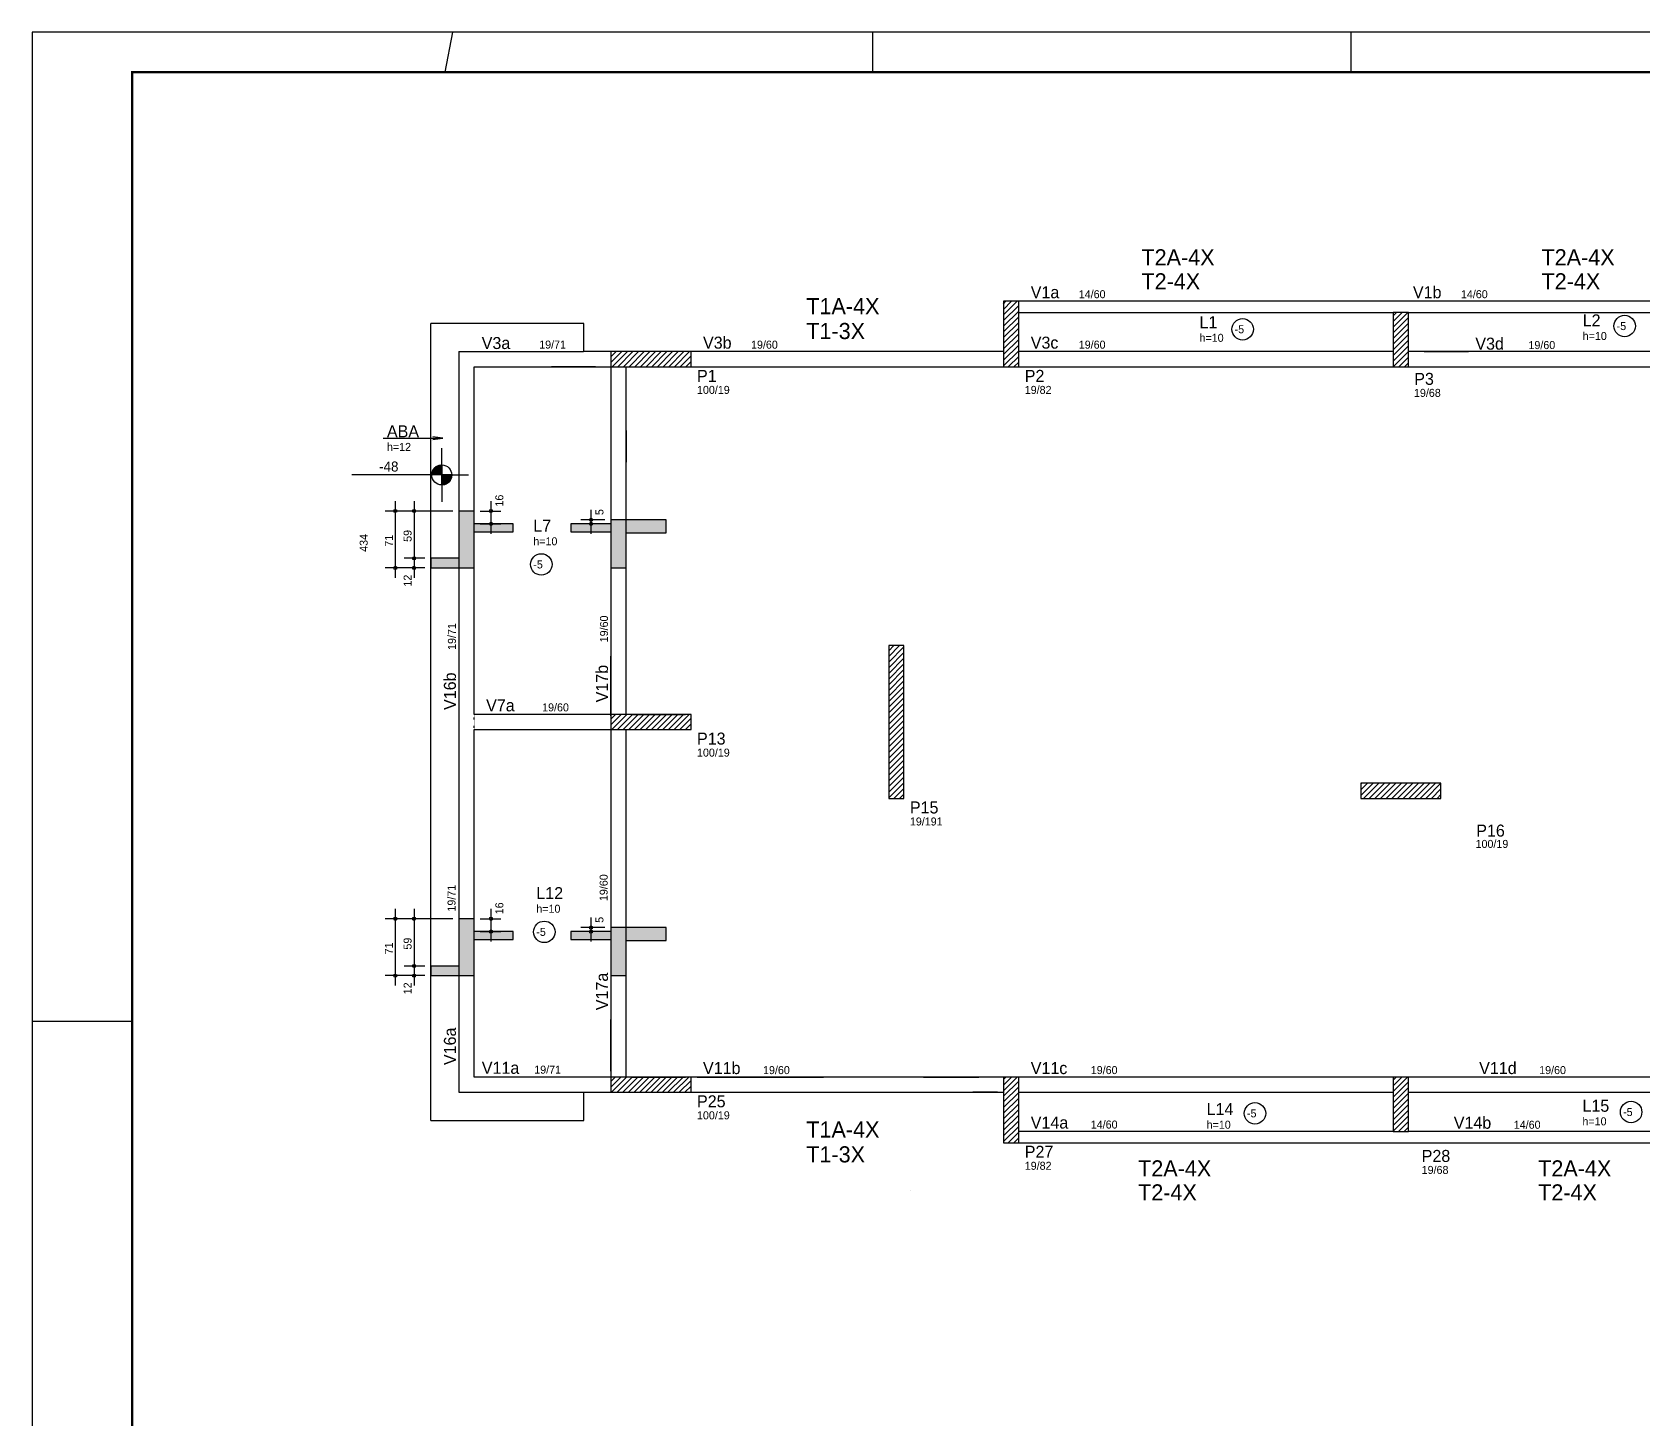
# Model space of a CAD drawing. Extents: x 15230 to 21265, y 3128 to 7338.
# Drawn here: x 15230 to 17243, y 5606 to 7338 of the extents above; entities that cross this region are included whole.
import ezdxf

# ---------------------------------------------------------------- set-up
doc = ezdxf.new("R2010")
doc.units = 0
doc.linetypes.add('ESTILO_TQS_0001', pattern=[1, 0.7, -0.3])
doc.linetypes.add('ESTILO_TQS_0002', pattern=[0.4, 0.1, -0.3])
for name, color, linetype in [('1', 1, 'Continuous'), ('10', 10, 'Continuous'), ('3', 3, 'Continuous'), ('4', 4, 'Continuous'), ('6', 6, 'Continuous')]:
    doc.layers.add(name, color=color, linetype=linetype)
doc.layers.add('NOME DA VIGA', color=6, linetype='Continuous', lineweight=25)

# ---------------------------------------------------------------- blocks, each defined once
blk = doc.blocks.new('*U6')
at = {"color": 252}
blk.add_line((-10740, 8310), (-10759.3, 8210), dxfattribs=at)
at = {"color": 7}
for p, q in [((-9690, 8310), (-9690, 8210)), ((-8495, 8310), (-8495, 8210)), ((-11790, 5840), (-11540, 5840))]:
    blk.add_line(p, q, dxfattribs=at)
blk.add_lwpolyline([(-11790, 8310), (-11790, -100), (100, -100), (100, 8310)], close=True, dxfattribs=at)
at = {"color": 7, "const_width": 6}
blk.add_lwpolyline([(-11540, 8210), (-11540, 0), (0, 0), (0, 8210)], close=True, dxfattribs=at)

msp = doc.modelspace()

# ---------------------------------------------------------------- linework, layer by layer
at = {"layer": '1', "linetype": 'Continuous'}
for p, q in [((16443.15, 6985.35), (16460.36, 7002.55)), ((16443.15, 6992.42), (16453.29, 7002.55)), ((16443.15, 6999.49), (16446.22, 7002.55)), ((16443.15, 7002.55), (16443.15, 7002.55)), ((16443.15, 7002.55), (16443.15, 7002.55)), ((16443.15, 7002.55), (16443.15, 7002.55)), ((16443.15, 6978.28), (16462.15, 6997.28)), ((16443.15, 6971.21), (16462.15, 6990.21)), ((16462.15, 7002.55), (16462.15, 7002.55)), ((16462.15, 7002.55), (16462.15, 7002.55)), ((16462.15, 7002.55), (16462.15, 7002.55)), ((16930.15, 6970.31), (16948.4, 6988.55)), ((16930.15, 6977.38), (16941.33, 6988.55)), ((16930.15, 6984.45), (16934.26, 6988.55)), ((16930.15, 6988.55), (16930.15, 6988.55)), ((16930.15, 6988.55), (16930.15, 6988.55)), ((16949.15, 6988.55), (16949.15, 6988.55)), ((16949.15, 6988.55), (16949.15, 6988.55)), ((15727.66, 5979.56), (15727.66, 6974.56)), ((15918.65, 6974.56), (15727.66, 6974.56)), ((15727.66, 6974.56), (15727.66, 6974.56)), ((15727.66, 6974.56), (15727.66, 6974.56)), ((15727.66, 6974.56), (15727.66, 6974.56)), ((15727.66, 6974.56), (15727.66, 6974.56)), ((15918.65, 6939.56), (15918.65, 6974.56)), ((15918.65, 6974.56), (15918.65, 6974.56)), ((15918.65, 6974.56), (15918.65, 6974.56)), ((15918.65, 6974.56), (15918.65, 6974.56)), ((16443.15, 6964.14), (16462.15, 6983.14)), ((16443.15, 6957.07), (16462.15, 6976.07)), ((16443.15, 6950), (16462.15, 6969)), ((16930.15, 6963.24), (16949.15, 6982.24)), ((16930.15, 6956.16), (16949.15, 6975.16)), ((16930.15, 6949.09), (16949.15, 6968.09)), ((16443.15, 6942.93), (16462.15, 6961.93)), ((16443.15, 6935.85), (16462.15, 6954.85)), ((16443.15, 6928.78), (16462.15, 6947.78)), ((16452.65, 6961.55), (16452.65, 6961.55)), ((16930.15, 6942.02), (16949.15, 6961.02)), ((16930.15, 6934.95), (16949.15, 6953.95)), ((16930.15, 6951.56), (16930.15, 6951.56)), ((16930.15, 6927.88), (16949.15, 6946.88)), ((16949.15, 6951.56), (16949.15, 6951.56)), ((15762.66, 6939.56), (15762.66, 6939.56)), ((15762.66, 6939.56), (15762.66, 6939.56)), ((15762.66, 6939.56), (15762.66, 6939.56)), ((15918.65, 6939.56), (15918.65, 6939.56)), ((15952.65, 6926.19), (15966.02, 6939.56)), ((15952.65, 6933.26), (15958.95, 6939.56)), ((15952.65, 6939.56), (15952.65, 6939.56)), ((15952.65, 6939.56), (15952.65, 6939.56)), ((15954.1, 6920.56), (15973.1, 6939.56)), ((15961.17, 6920.56), (15980.17, 6939.56)), ((15968.24, 6920.56), (15987.24, 6939.56)), ((15975.31, 6920.56), (15994.31, 6939.56)), ((15982.38, 6920.56), (16001.38, 6939.56)), ((15989.45, 6920.56), (16008.45, 6939.56)), ((15996.52, 6920.56), (16015.52, 6939.56)), ((16002.65, 6930.06), (16002.65, 6930.06)), ((16003.59, 6920.56), (16022.59, 6939.56)), ((16010.66, 6920.56), (16029.66, 6939.56)), ((16017.74, 6920.56), (16036.74, 6939.56)), ((16024.81, 6920.56), (16043.81, 6939.56)), ((16031.88, 6920.56), (16050.88, 6939.56)), ((16038.95, 6920.56), (16052.65, 6934.26)), ((16046.02, 6920.56), (16052.65, 6927.19)), ((16052.65, 6939.56), (16052.65, 6939.56)), ((16052.65, 6939.56), (16052.65, 6939.56)), ((16443.15, 6921.71), (16462.15, 6940.71)), ((16443.15, 6939.56), (16443.15, 6939.56)), ((16449.07, 6920.55), (16462.15, 6933.64)), ((16918.15, 6939.56), (16918.15, 6939.56)), ((16930.15, 6920.81), (16949.15, 6939.81)), ((16936.97, 6920.55), (16949.15, 6932.74)), ((16961.15, 6939.56), (16961.15, 6939.56)), ((16968.65, 6939.56), (17024.05, 6939.56)), ((15781.66, 6920.56), (15781.66, 6920.56)), ((15781.66, 6920.56), (15781.66, 6920.56)), ((15933.15, 6920.56), (15878.36, 6920.56)), ((15971.65, 6920.56), (15971.65, 6920.56)), ((15979.15, 6920.56), (16045.82, 6920.56)), ((16052.65, 6920.56), (16052.65, 6920.56)), ((16060.15, 6920.56), (16218.2, 6920.56)), ((16326.92, 6920.56), (16326.92, 6920.56)), ((16334.42, 6920.56), (16412.38, 6920.56)), ((16456.14, 6920.55), (16462.15, 6926.57)), ((16462.15, 6920.55), (16462.15, 6920.55)), ((16930.15, 6920.55), (16930.15, 6920.55)), ((16944.04, 6920.55), (16949.15, 6925.67)), ((16949.15, 6920.56), (16949.15, 6920.56)), ((15971.65, 6841), (15971.65, 6801.41)), ((15741.26, 6785.6), (15741.26, 6819.16)), ((15741.26, 6786.39), (15728.79, 6786.39)), ((15741.26, 6787.18), (15728.86, 6787.18)), ((15741.26, 6787.98), (15728.99, 6787.98)), ((15741.26, 6788.77), (15729.17, 6788.77)), ((15741.26, 6789.56), (15729.41, 6789.56)), ((15741.26, 6790.35), (15729.7, 6790.35)), ((15741.26, 6791.15), (15730.06, 6791.15)), ((15741.26, 6791.94), (15730.49, 6791.94)), ((15741.26, 6792.73), (15731, 6792.73)), ((15741.26, 6793.53), (15731.61, 6793.53)), ((15741.26, 6794.32), (15732.31, 6794.32)), ((15741.26, 6795.11), (15733.15, 6795.11)), ((15741.26, 6795.9), (15734.2, 6795.9)), ((15741.26, 6796.7), (15735.53, 6796.7)), ((15741.26, 6797.49), (15737.43, 6797.49)), ((15741.26, 6798.1), (15741.26, 6773.1)), ((15741.26, 6785.6), (15628.76, 6785.6)), ((15753.76, 6785.6), (15728.76, 6785.6)), ((15741.26, 6785.6), (15774.82, 6785.6)), ((15741.26, 6785.6), (15741.26, 6752.04)), ((15741.26, 6784.81), (15753.76, 6784.81)), ((15741.26, 6784.01), (15753.66, 6784.01)), ((15741.26, 6783.22), (15753.53, 6783.22)), ((15741.26, 6782.43), (15753.35, 6782.43)), ((15741.26, 6781.63), (15753.12, 6781.63)), ((15741.26, 6780.84), (15752.82, 6780.84)), ((15741.26, 6780.05), (15752.46, 6780.05)), ((15741.26, 6779.26), (15752.03, 6779.26)), ((15741.26, 6778.46), (15751.53, 6778.46)), ((15741.26, 6777.67), (15750.93, 6777.67)), ((15741.26, 6776.88), (15750.22, 6776.88)), ((15741.26, 6776.08), (15749.37, 6776.08)), ((15741.26, 6775.29), (15748.33, 6775.29)), ((15741.26, 6774.5), (15747.01, 6774.5)), ((15741.26, 6773.71), (15745.11, 6773.71)), ((15683.21, 6753), (15683.21, 6657)), ((15706.56, 6753), (15706.56, 6669)), ((15802.7, 6753), (15802.7, 6712)), ((15755.16, 6740.5), (15670.71, 6740.5)), ((15755.16, 6740.5), (15694.06, 6740.5)), ((15762.66, 6740.5), (15762.66, 6740.5)), ((15762.66, 6740.5), (15762.66, 6740.5)), ((15781.66, 6740.5), (15781.66, 6740.5)), ((15789.16, 6740.5), (15815.2, 6740.5)), ((15945.16, 6729.5), (15915.16, 6729.5)), ((15927.66, 6742), (15927.66, 6712)), ((15952.66, 6729.5), (15952.66, 6729.5)), ((15781.66, 6724.5), (15781.66, 6724.5)), ((15789.16, 6724.5), (15815.2, 6724.5)), ((15945.16, 6724.5), (15915.16, 6724.5)), ((15952.66, 6724.5), (15952.66, 6724.5)), ((15706.56, 6694), (15706.56, 6657)), ((15720.16, 6669.5), (15670.71, 6669.5)), ((15720.16, 6681.5), (15694.06, 6681.5)), ((15720.16, 6681.5), (15694.06, 6681.5)), ((15720.16, 6669.5), (15694.06, 6669.5)), ((15727.66, 6681.5), (15727.66, 6681.5)), ((15727.66, 6681.5), (15727.66, 6681.5)), ((15727.66, 6669.5), (15727.66, 6669.5)), ((15727.66, 6669.5), (15727.66, 6669.5)), ((16299.65, 6559), (16313.2, 6572.56)), ((16299.65, 6566.08), (16306.13, 6572.56)), ((16299.65, 6572.56), (16299.65, 6572.56)), ((16299.65, 6572.56), (16299.65, 6572.56)), ((16299.65, 6551.93), (16318.65, 6570.93)), ((15781.66, 6494.06), (15781.66, 6559.35)), ((15952.65, 6484.56), (15952.65, 6559.35)), ((16299.65, 6544.86), (16318.65, 6563.86)), ((16299.65, 6537.79), (16318.65, 6556.79)), ((16299.65, 6530.72), (16318.65, 6549.72)), ((16299.65, 6523.65), (16318.65, 6542.65)), ((16299.65, 6516.58), (16318.65, 6535.58)), ((16299.65, 6509.51), (16318.65, 6528.51)), ((16299.65, 6502.44), (16318.65, 6521.44)), ((16299.65, 6495.37), (16318.65, 6514.37)), ((16299.65, 6488.29), (16318.65, 6507.29)), ((15781.66, 6486.56), (15781.66, 6486.56)), ((15781.66, 6486.56), (15781.66, 6486.56)), ((15781.66, 6486.56), (15781.66, 6486.56)), ((15952.65, 6473.64), (15965.57, 6486.56)), ((15952.65, 6480.71), (15958.5, 6486.56)), ((15953.64, 6467.56), (15972.64, 6486.56)), ((15960.72, 6467.56), (15979.72, 6486.56)), ((15967.79, 6467.56), (15986.79, 6486.56)), ((15971.65, 6486.56), (15971.65, 6486.56)), ((15971.65, 6486.56), (15971.65, 6486.56)), ((15974.86, 6467.56), (15993.86, 6486.56)), ((15979.15, 6486.56), (16045.82, 6486.56)), ((15979.15, 6486.56), (16045.82, 6486.56)), ((15981.93, 6467.56), (16000.93, 6486.56)), ((15989, 6467.56), (16008, 6486.56)), ((15996.07, 6467.56), (16015.07, 6486.56)), ((16003.14, 6467.56), (16022.14, 6486.56)), ((16010.21, 6467.56), (16029.21, 6486.56)), ((16017.28, 6467.56), (16036.28, 6486.56)), ((16024.36, 6467.56), (16043.36, 6486.56)), ((16031.43, 6467.56), (16050.43, 6486.56)), ((16299.65, 6481.22), (16318.65, 6500.22)), ((16299.65, 6474.15), (16318.65, 6493.15)), ((16299.65, 6467.08), (16318.65, 6486.08)), ((15781.66, 6467.56), (15781.66, 6467.56)), ((15781.66, 6467.56), (15781.66, 6467.56)), ((15952.65, 6477.06), (15952.65, 6477.06)), ((15971.65, 6467.56), (15971.65, 6467.56)), ((15971.65, 6467.56), (15971.65, 6467.56)), ((15979.15, 6467.56), (16045.82, 6467.56)), ((15979.15, 6467.56), (16045.82, 6467.56)), ((16002.65, 6477.06), (16002.65, 6477.06)), ((16038.5, 6467.56), (16052.65, 6481.71)), ((16045.57, 6467.56), (16052.65, 6474.64)), ((16299.65, 6460.01), (16318.65, 6479.01)), ((16299.65, 6452.94), (16318.65, 6471.94)), ((16299.65, 6445.87), (16318.65, 6464.87)), ((16309.15, 6477.06), (16309.15, 6477.06)), ((16299.65, 6438.8), (16318.65, 6457.8)), ((16299.65, 6431.73), (16318.65, 6450.73)), ((16299.65, 6424.65), (16318.65, 6443.65)), ((16299.65, 6417.58), (16318.65, 6436.58)), ((16299.65, 6410.51), (16318.65, 6429.51)), ((16299.65, 6403.44), (16318.65, 6422.44)), ((16299.65, 6396.37), (16318.65, 6415.37)), ((16299.65, 6389.3), (16318.65, 6408.3)), ((16299.65, 6382.23), (16318.65, 6401.23)), ((16306.05, 6381.56), (16318.65, 6394.16)), ((16313.12, 6381.56), (16318.65, 6387.09)), ((16318.65, 6402.34), (16318.65, 6402.34)), ((16889.66, 6385.34), (16904.88, 6400.56)), ((16889.66, 6392.41), (16897.81, 6400.56)), ((16889.66, 6399.48), (16890.74, 6400.56)), ((16889.66, 6400.56), (16889.66, 6400.56)), ((16889.66, 6400.56), (16889.66, 6400.56)), ((16889.66, 6400.56), (16889.66, 6400.56)), ((16892.95, 6381.56), (16911.95, 6400.56)), ((16900.02, 6381.56), (16919.02, 6400.56)), ((16907.09, 6381.56), (16926.09, 6400.56)), ((16914.16, 6381.56), (16933.16, 6400.56)), ((16921.23, 6381.56), (16940.23, 6400.56)), ((16928.3, 6381.56), (16947.3, 6400.56)), ((16935.38, 6381.56), (16954.38, 6400.56)), ((16939.66, 6391.06), (16939.66, 6391.06)), ((16942.45, 6381.56), (16961.45, 6400.56)), ((16949.52, 6381.56), (16968.52, 6400.56)), ((16956.59, 6381.56), (16975.59, 6400.56)), ((16963.66, 6381.56), (16982.66, 6400.56)), ((16970.73, 6381.56), (16989.66, 6400.48)), ((16977.8, 6381.56), (16989.66, 6393.41)), ((16984.87, 6381.56), (16989.66, 6386.34)), ((16989.66, 6400.56), (16989.66, 6400.56)), ((16989.66, 6400.56), (16989.66, 6400.56)), ((16989.66, 6400.56), (16989.66, 6400.56)), ((16989.66, 6400.56), (16989.66, 6400.56)), ((16989.66, 6400.56), (16989.66, 6400.56)), ((16318.65, 6381.56), (16318.65, 6381.56)), ((16318.65, 6381.56), (16318.65, 6381.56)), ((15683.21, 6243.8), (15683.21, 6147.8)), ((15706.56, 6243.8), (15706.56, 6159.8)), ((15802.7, 6243.8), (15802.7, 6202.8)), ((15755.16, 6231.3), (15670.71, 6231.3)), ((15755.16, 6231.3), (15694.06, 6231.3)), ((15762.66, 6231.3), (15762.66, 6231.3)), ((15762.66, 6231.3), (15762.66, 6231.3)), ((15781.66, 6231.3), (15781.66, 6231.3)), ((15789.16, 6231.3), (15815.2, 6231.3)), ((15927.66, 6232.8), (15927.66, 6202.8)), ((15781.66, 6215.3), (15781.66, 6215.3)), ((15789.16, 6215.3), (15815.2, 6215.3)), ((15945.16, 6220.3), (15915.16, 6220.3)), ((15945.16, 6215.3), (15915.16, 6215.3)), ((15952.66, 6220.3), (15952.66, 6220.3)), ((15952.66, 6215.3), (15952.66, 6215.3)), ((15706.56, 6184.8), (15706.56, 6147.8)), ((15720.16, 6172.3), (15694.06, 6172.3)), ((15720.16, 6172.3), (15694.06, 6172.3)), ((15727.66, 6172.3), (15727.66, 6172.3)), ((15727.66, 6172.3), (15727.66, 6172.3)), ((15720.16, 6160.3), (15670.71, 6160.3)), ((15720.16, 6160.3), (15694.06, 6160.3)), ((15727.66, 6160.3), (15727.66, 6160.3)), ((15727.66, 6160.3), (15727.66, 6160.3)), ((15781.66, 6041.06), (15781.66, 6105.47)), ((15952.65, 6041.06), (15952.65, 6105.47)), ((15952.65, 6041.06), (15952.65, 6105.47)), ((15952.65, 6053.06), (15952.65, 6085.76)), ((15781.66, 6033.56), (15781.66, 6033.56)), ((15781.66, 6033.56), (15781.66, 6033.56)), ((15781.66, 6033.56), (15781.66, 6033.56)), ((15952.65, 6021.09), (15965.12, 6033.56)), ((15952.65, 6028.16), (15958.05, 6033.56)), ((15953.19, 6014.56), (15972.19, 6033.56)), ((15960.26, 6014.56), (15979.26, 6033.56)), ((15967.33, 6014.56), (15986.33, 6033.56)), ((15971.65, 6033.56), (15971.65, 6033.56)), ((15974.41, 6014.56), (15993.41, 6033.56)), ((15979.15, 6033.56), (16045.82, 6033.56)), ((15981.48, 6014.56), (16000.48, 6033.56)), ((15988.55, 6014.56), (16007.55, 6033.56)), ((15995.62, 6014.56), (16014.62, 6033.56)), ((16002.65, 6024.06), (16002.65, 6024.06)), ((16002.69, 6014.56), (16021.69, 6033.56)), ((16009.76, 6014.56), (16028.76, 6033.56)), ((16016.83, 6014.56), (16035.83, 6033.56)), ((16023.9, 6014.56), (16042.9, 6033.56)), ((16030.97, 6014.56), (16049.97, 6033.56)), ((16038.05, 6014.56), (16052.65, 6029.17)), ((16045.12, 6014.56), (16052.65, 6022.1)), ((16052.65, 6033.56), (16052.65, 6033.56)), ((16052.65, 6033.56), (16052.65, 6033.56)), ((16052.65, 6033.56), (16052.65, 6033.56)), ((16060.15, 6033.56), (16218.2, 6033.56)), ((16335.85, 6033.56), (16335.85, 6033.56)), ((16343.35, 6033.56), (16412.38, 6033.56)), ((16443.15, 6016.61), (16460.1, 6033.56)), ((16443.15, 6023.68), (16453.03, 6033.56)), ((16443.15, 6030.75), (16445.96, 6033.56)), ((16443.15, 6033.56), (16443.15, 6033.56)), ((16443.15, 6009.54), (16462.15, 6028.54)), ((16443.15, 6002.47), (16462.15, 6021.47)), ((16462.15, 6033.56), (16462.15, 6033.56)), ((16462.15, 6033.56), (16462.15, 6033.56)), ((16930.16, 6015.71), (16948, 6033.56)), ((16930.16, 6022.79), (16940.93, 6033.56)), ((16930.16, 6029.86), (16933.86, 6033.56)), ((16930.16, 6033.56), (16930.16, 6033.56)), ((16930.16, 6033.56), (16930.16, 6033.56)), ((16930.16, 6033.56), (16930.16, 6033.56)), ((16930.16, 6008.64), (16949.16, 6027.64)), ((16930.16, 6001.57), (16949.16, 6020.57)), ((16949.16, 6033.56), (16949.16, 6033.56)), ((16949.16, 6033.56), (16949.16, 6033.56)), ((16949.16, 6033.56), (16949.16, 6033.56)), ((15762.66, 6014.56), (15762.66, 6014.56)), ((15762.66, 6014.56), (15762.66, 6014.56)), ((15762.66, 6014.56), (15762.66, 6014.56)), ((15918.65, 5979.56), (15918.65, 6014.56)), ((15918.65, 6014.56), (15918.65, 6014.56)), ((16052.19, 6014.56), (16052.65, 6015.02)), ((16052.65, 6014.56), (16052.65, 6014.56)), ((16052.65, 6014.56), (16052.65, 6014.56)), ((16435.65, 6014.56), (16404.85, 6014.56)), ((16443.15, 6014.56), (16443.15, 6014.56)), ((16443.15, 5995.4), (16462.15, 6014.4)), ((16443.15, 5988.33), (16462.15, 6007.33)), ((16930.16, 5994.5), (16949.16, 6013.5)), ((16930.16, 5987.43), (16949.16, 6006.43)), ((16443.15, 5981.26), (16462.15, 6000.26)), ((16443.15, 5974.18), (16462.15, 5993.18)), ((16443.15, 5967.11), (16462.15, 5986.11)), ((16452.65, 5992.56), (16452.65, 5992.56)), ((16930.16, 5980.36), (16949.16, 5999.36)), ((16930.16, 5973.29), (16949.16, 5992.29)), ((16930.16, 5966.22), (16949.16, 5985.22)), ((16939.66, 5999.56), (16939.66, 5999.56)), ((15727.66, 5979.56), (15918.65, 5979.56)), ((15727.66, 5979.56), (15727.66, 5979.56)), ((15727.66, 5979.56), (15727.66, 5979.56)), ((15727.66, 5979.56), (15727.66, 5979.56)), ((15727.66, 5979.56), (15727.66, 5979.56)), ((15918.66, 5979.56), (15918.66, 5979.56)), ((15918.66, 5979.56), (15918.66, 5979.56)), ((15918.66, 5979.56), (15918.66, 5979.56)), ((16443.15, 5960.04), (16462.15, 5979.04)), ((16443.15, 5952.97), (16462.15, 5971.97)), ((16448.81, 5951.56), (16462.15, 5964.9)), ((16930.16, 5965.56), (16930.16, 5965.56)), ((16930.16, 5965.56), (16930.16, 5965.56)), ((16936.57, 5965.56), (16949.16, 5978.15)), ((16943.64, 5965.56), (16949.16, 5971.07)), ((16949.16, 5965.56), (16949.16, 5965.56)), ((16949.16, 5965.56), (16949.16, 5965.56)), ((16443.15, 5951.56), (16443.15, 5951.56)), ((16443.15, 5951.56), (16443.15, 5951.56)), ((16443.15, 5951.56), (16443.15, 5951.56)), ((16455.88, 5951.56), (16462.15, 5957.83)), ((16462.15, 5951.56), (16462.15, 5951.56)), ((16462.15, 5951.56), (16462.15, 5951.56)), ((16462.15, 5951.56), (16462.15, 5951.56)), ((16326.92, 5892.29), (16326.92, 5892.29))]:
    msp.add_line(p, q, dxfattribs=at)
at = {"layer": '1', "linetype": 'ESTILO_TQS_0002'}
msp.add_line((15781.66, 6467.56), (15781.66, 6486.56), dxfattribs=at)
at = {"layer": '1', "linetype": 'Continuous'}
for points in [[(16939.65, 7002.55), (16462.15, 7002.55)], [(16462.15, 6988.55), (16930.15, 6988.55)], [(17426.66, 7002.55), (16939.65, 7002.55)], [(16949.15, 6988.55), (17417.16, 6988.55)], [(15952.65, 6939.56), (15918.65, 6939.56)], [(16443.15, 6939.56), (16052.65, 6939.56)], [(16930.15, 6939.56), (16462.15, 6939.56)], [(17417.16, 6939.56), (16949.15, 6939.56)], [(15781.66, 6920.56), (15952.65, 6920.56)], [(15781.66, 6486.56), (15781.66, 6920.56)], [(15952.65, 6920.56), (15952.65, 6486.56)], [(15971.65, 6486.56), (15971.65, 6920.56)], [(16052.65, 6920.56), (16443.15, 6920.56)], [(16462.15, 6920.56), (16930.15, 6920.56)], [(16949.15, 6920.56), (17417.16, 6920.56)], [(15668.17, 6831.47), (15742.37, 6831.47), (15729.98, 6829.84), (15742.37, 6831.47), (15729.98, 6833.1)], [(15741.26, 6798.1), (15741.26, 6785.6), (15728.76, 6785.6), (15728.77, 6786.05), (15728.82, 6786.84), (15728.93, 6787.63), (15729.09, 6788.45), (15729.29, 6789.19), (15729.57, 6790.01), (15729.9, 6790.81), (15730.28, 6791.57), (15730.76, 6792.37), (15731.33, 6793.19), (15732.03, 6794.03), (15732.63, 6794.63), (15733.42, 6795.33), (15733.96, 6795.74), (15734.54, 6796.14), (15735.25, 6796.56), (15735.96, 6796.92), (15737.04, 6797.36), (15738.03, 6797.67), (15738.82, 6797.86), (15739.78, 6798.01), (15740.56, 6798.08), (15741.26, 6798.1)], [(15741.26, 6773.1), (15741.26, 6785.6), (15753.76, 6785.6), (15753.75, 6785.14), (15753.7, 6784.35), (15753.6, 6783.56), (15753.43, 6782.74), (15753.24, 6782.01), (15752.96, 6781.18), (15752.62, 6780.38), (15752.24, 6779.62), (15751.77, 6778.83), (15751.19, 6778), (15750.49, 6777.17), (15749.9, 6776.56), (15749.11, 6775.87), (15748.57, 6775.45), (15747.98, 6775.06), (15747.27, 6774.64), (15746.57, 6774.28), (15745.49, 6773.83), (15744.5, 6773.52), (15743.71, 6773.34), (15742.74, 6773.19), (15741.96, 6773.12), (15741.26, 6773.1)], [(15952.65, 6486.56), (15781.66, 6486.56)], [(15781.66, 6467.56), (15952.65, 6467.56)], [(15781.66, 6033.56), (15781.66, 6467.56)], [(15952.65, 6467.56), (15952.65, 6033.56)], [(15971.65, 6033.56), (15971.65, 6467.56)], [(15952.65, 6033.56), (15781.66, 6033.56)], [(16443.15, 6033.56), (16052.65, 6033.56)], [(16930.16, 6033.56), (16462.15, 6033.56)], [(17417.16, 6033.56), (16949.16, 6033.56)], [(15918.65, 6014.56), (15952.65, 6014.56)], [(16052.65, 6014.56), (16443.15, 6014.56)], [(16462.15, 6014.56), (16930.16, 6014.56)], [(16949.16, 6014.56), (17417.16, 6014.56)], [(16930.16, 5965.56), (16462.15, 5965.56)], [(17417.16, 5965.56), (16949.16, 5965.56)], [(16462.15, 5951.56), (16939.66, 5951.56)], [(16939.66, 5951.56), (17426.66, 5951.56)]]:
    msp.add_lwpolyline(points, dxfattribs=at)
for centre, radius in [((15741.26, 6785.6), 12.5), ((15683.21, 6740.5), 2), ((15683.21, 6740.5), 1), ((15706.56, 6740.5), 2), ((15706.56, 6740.5), 1), ((15802.7, 6740.5), 2), ((15802.7, 6724.5), 2), ((15802.7, 6740.5), 1), ((15802.7, 6724.5), 1), ((15927.66, 6729.5), 2), ((15927.66, 6724.5), 2), ((15927.66, 6729.5), 1), ((15927.66, 6724.5), 1), ((15683.21, 6669.5), 2), ((15683.21, 6669.5), 1), ((15706.56, 6681.5), 2), ((15706.56, 6681.5), 2), ((15706.56, 6669.5), 2), ((15706.56, 6681.5), 1), ((15706.56, 6681.5), 1), ((15706.56, 6669.5), 1), ((15683.21, 6231.3), 2), ((15683.21, 6231.3), 1), ((15706.56, 6231.3), 2), ((15706.56, 6231.3), 1), ((15802.7, 6231.3), 2), ((15802.7, 6231.3), 1), ((15927.66, 6220.3), 2), ((15802.7, 6215.3), 2), ((15802.7, 6215.3), 1), ((15927.66, 6215.3), 2), ((15927.66, 6220.3), 1), ((15927.66, 6215.3), 1), ((15683.21, 6160.3), 2), ((15706.56, 6172.3), 2), ((15706.56, 6172.3), 2), ((15706.56, 6160.3), 2), ((15706.56, 6172.3), 1), ((15706.56, 6172.3), 1), ((15683.21, 6160.3), 1), ((15706.56, 6160.3), 1)]:
    msp.add_circle(centre, radius, dxfattribs=at)
at = {"layer": '10', "linetype": 'Continuous'}
for points in [[(15762.66, 6740.5), (15762.66, 6681.5), (15727.66, 6681.5), (15727.66, 6669.5), (15781.66, 6669.5), (15781.66, 6714.5), (15830.66, 6714.5), (15830.66, 6724.5), (15781.66, 6724.5), (15781.66, 6740.5), (15762.66, 6740.5)], [(15952.65, 6729.5), (15952.65, 6724.5), (15902.65, 6724.5), (15902.65, 6714.5), (15952.65, 6714.5), (15952.65, 6669.5), (15971.65, 6669.5), (15971.65, 6713.5), (16021.65, 6713.5), (16021.65, 6729.5), (15952.65, 6729.5)], [(15762.66, 6231.3), (15762.66, 6172.3), (15727.66, 6172.3), (15727.66, 6160.3), (15781.66, 6160.3), (15781.66, 6205.3), (15830.66, 6205.3), (15830.66, 6215.3), (15781.66, 6215.3), (15781.66, 6231.3), (15762.66, 6231.3)], [(15952.65, 6220.3), (15952.65, 6215.3), (15902.65, 6215.3), (15902.65, 6205.3), (15952.65, 6205.3), (15952.65, 6160.3), (15971.65, 6160.3), (15971.65, 6204.3), (16021.65, 6204.3), (16021.65, 6220.3), (15952.65, 6220.3)]]:
    msp.add_lwpolyline(points, dxfattribs=at)
at = {"layer": '3', "linetype": 'ESTILO_TQS_0001'}
for p, q in [((15762.66, 6939.56), (15918.65, 6939.56)), ((15762.66, 6014.56), (15918.65, 6014.56))]:
    msp.add_line(p, q, dxfattribs=at)
for points in [[(15762.66, 6939.56), (15762.66, 6477.06)], [(15762.66, 6477.06), (15762.66, 6014.56)]]:
    msp.add_lwpolyline(points, dxfattribs=at)
at = {"layer": '3', "linetype": 'Continuous'}
for centre in [(16741.86, 6967.52), (17219.19, 6971.53), (15865.59, 6673.84), (15869.36, 6214.93), (16757.28, 5988.28), (17227.27, 5989.93)]:
    msp.add_circle(centre, 13.42, dxfattribs=at)
at = {"layer": '6', "linetype": 'Continuous'}
for p, q in [((15762.66, 6740.5), (15762.66, 6681.5)), ((15781.66, 6740.5), (15762.66, 6740.5)), ((15781.66, 6724.5), (15781.66, 6740.5)), ((15952.65, 6729.5), (15952.65, 6724.5)), ((16021.65, 6729.5), (15952.65, 6729.5)), ((15830.66, 6724.5), (15781.66, 6724.5)), ((15781.66, 6669.5), (15781.66, 6714.5)), ((15781.66, 6714.5), (15830.66, 6714.5)), ((15952.65, 6724.5), (15902.65, 6724.5)), ((15902.65, 6714.5), (15952.65, 6714.5)), ((15952.65, 6714.5), (15952.65, 6669.5)), ((15971.65, 6669.5), (15971.65, 6713.5)), ((15971.65, 6713.5), (16021.65, 6713.5)), ((15762.66, 6681.5), (15727.66, 6681.5)), ((15727.66, 6681.5), (15727.66, 6669.5)), ((15727.66, 6669.5), (15781.66, 6669.5)), ((15952.65, 6669.5), (15971.65, 6669.5)), ((15762.66, 6231.3), (15762.66, 6172.3)), ((15781.66, 6231.3), (15762.66, 6231.3)), ((15781.66, 6215.3), (15781.66, 6231.3)), ((15830.66, 6215.3), (15781.66, 6215.3)), ((15781.66, 6160.3), (15781.66, 6205.3)), ((15781.66, 6205.3), (15830.66, 6205.3)), ((15952.65, 6215.3), (15902.65, 6215.3)), ((15902.65, 6205.3), (15952.65, 6205.3)), ((15952.65, 6220.3), (15952.65, 6215.3)), ((16021.65, 6220.3), (15952.65, 6220.3)), ((15952.65, 6205.3), (15952.65, 6160.3)), ((15971.65, 6160.3), (15971.65, 6204.3)), ((15971.65, 6204.3), (16021.65, 6204.3)), ((15762.66, 6172.3), (15727.66, 6172.3)), ((15727.66, 6172.3), (15727.66, 6160.3)), ((15727.66, 6160.3), (15781.66, 6160.3)), ((15952.65, 6160.3), (15971.65, 6160.3))]:
    msp.add_line(p, q, dxfattribs=at)
for points in [[(16443.15, 6920.55), (16462.15, 6920.55), (16462.15, 7002.55), (16443.15, 7002.55), (16443.15, 6920.55)], [(16930.15, 6920.55), (16949.15, 6920.55), (16949.15, 6988.55), (16930.15, 6988.55), (16930.15, 6920.55)], [(15952.65, 6920.56), (16052.65, 6920.56), (16052.65, 6939.56), (15952.65, 6939.56), (15952.65, 6920.56)], [(16299.65, 6381.56), (16318.65, 6381.56), (16318.65, 6572.56), (16299.65, 6572.56), (16299.65, 6381.56)], [(15952.65, 6467.56), (16052.65, 6467.56), (16052.65, 6486.56), (15952.65, 6486.56), (15952.65, 6467.56)], [(16889.66, 6381.56), (16989.66, 6381.56), (16989.66, 6400.56), (16889.66, 6400.56), (16889.66, 6381.56)], [(15952.65, 6014.56), (16052.65, 6014.56), (16052.65, 6033.56), (15952.65, 6033.56), (15952.65, 6014.56)], [(16443.15, 5951.56), (16462.15, 5951.56), (16462.15, 6033.56), (16443.15, 6033.56), (16443.15, 5951.56)], [(16930.16, 5965.56), (16949.16, 5965.56), (16949.16, 6033.56), (16930.16, 6033.56), (16930.16, 5965.56)]]:
    msp.add_lwpolyline(points, dxfattribs=at)
for points in [[(15762.66, 6740.5), (15762.66, 6681.5), (15781.66, 6740.5)], [(15762.66, 6681.5), (15781.66, 6669.5), (15781.66, 6740.5)], [(15781.66, 6740.5), (15781.66, 6669.5), (15781.66, 6724.5)], [(16021.65, 6729.5), (15952.65, 6729.5), (15971.65, 6713.5)], [(15971.65, 6713.5), (15952.65, 6729.5), (15971.65, 6669.5)], [(15952.65, 6729.5), (15952.65, 6724.5), (15971.65, 6669.5)], [(16021.65, 6713.5), (16021.65, 6729.5), (15971.65, 6713.5)], [(15781.66, 6669.5), (15781.66, 6714.5), (15781.66, 6724.5)], [(15781.66, 6724.5), (15781.66, 6714.5), (15830.66, 6714.5)], [(15830.66, 6714.5), (15830.66, 6724.5), (15781.66, 6724.5)], [(15952.65, 6724.5), (15902.65, 6724.5), (15952.65, 6714.5)], [(15952.65, 6714.5), (15902.65, 6724.5), (15902.65, 6714.5)], [(15971.65, 6669.5), (15952.65, 6724.5), (15952.65, 6714.5)], [(15952.65, 6714.5), (15952.65, 6669.5), (15971.65, 6669.5)], [(15727.66, 6669.5), (15781.66, 6669.5), (15727.66, 6681.5)], [(15781.66, 6669.5), (15762.66, 6681.5), (15727.66, 6681.5)], [(15762.66, 6231.3), (15781.66, 6160.3), (15781.66, 6231.3)], [(15762.66, 6231.3), (15762.66, 6172.3), (15781.66, 6160.3)], [(15781.66, 6160.3), (15781.66, 6205.3), (15781.66, 6231.3)], [(15781.66, 6231.3), (15781.66, 6205.3), (15781.66, 6215.3)], [(15781.66, 6205.3), (15830.66, 6205.3), (15781.66, 6215.3)], [(15781.66, 6215.3), (15830.66, 6205.3), (15830.66, 6215.3)], [(15952.65, 6215.3), (15902.65, 6215.3), (15952.65, 6205.3)], [(15952.65, 6205.3), (15902.65, 6215.3), (15902.65, 6205.3)], [(16021.65, 6220.3), (15952.65, 6220.3), (15971.65, 6204.3)], [(15971.65, 6204.3), (15952.65, 6220.3), (15971.65, 6160.3)], [(15952.65, 6220.3), (15952.65, 6215.3), (15971.65, 6160.3)], [(15971.65, 6160.3), (15952.65, 6215.3), (15952.65, 6205.3)], [(15952.65, 6205.3), (15952.65, 6160.3), (15971.65, 6160.3)], [(16021.65, 6204.3), (16021.65, 6220.3), (15971.65, 6204.3)], [(15762.66, 6172.3), (15727.66, 6172.3), (15781.66, 6160.3)], [(15727.66, 6172.3), (15727.66, 6160.3), (15781.66, 6160.3)]]:
    msp.add_solid(points, dxfattribs=at)

# ---------------------------------------------------------------- block references
at = {"xscale": 0.5, "yscale": 0.5, "zscale": 0.5}
msp.add_blockref('*U6', (21124.54, 3183.48), dxfattribs=at)

# ---------------------------------------------------------------- texts
at = {"layer": '1', "linetype": 'Continuous'}
msp.add_text('-48', height=12.5, dxfattribs=at).set_placement((15662.97, 6789.87))
for s, p in [('16', (15818.14, 6746.09)), ('5', (15943.25, 6735.43)), ('434', (15648.7, 6689.56)), ('71', (15680.21, 6696)), ('59', (15703.56, 6702)), ('12', (15703.56, 6646.17)), ('16', (15818.14, 6236.88)), ('5', (15943.25, 6226.22)), ('59', (15703.56, 6192.8)), ('71', (15680.21, 6186.8)), ('12', (15703.56, 6136.96))]:
    msp.add_text(s, height=10, rotation=90, dxfattribs=at).set_placement(p)
at = {"layer": '3', "linetype": 'Continuous'}
for s, p in [('14/60', (16537.15, 7006.3)), ('14/60', (17014.65, 7006.3)), ('-5', (16731.86, 6962.52)), ('-5', (17209.19, 6966.53)), ('19/71', (15862.98, 6943.38)), ('19/60', (16127.65, 6943.31)), ('19/60', (16537.15, 6943.31)), ('h=10', (16688.01, 6951.88)), ('19/60', (17099.02, 6942.8)), ('h=10', (17166.79, 6954.15)), ('100/19', (16060.15, 6886.81)), ('19/82', (16469.65, 6886.8)), ('19/68', (16955.98, 6883.08)), ('h=12', (15672.72, 6815.61)), ('h=10', (15855.59, 6697.74)), ('-5', (15855.59, 6668.84)), ('19/60', (15866.65, 6490.31)), ('100/19', (16060.15, 6433.81)), ('19/191', (16326.15, 6347.81)), ('100/19', (17032.92, 6319.78)), ('h=10', (15859.36, 6238.83)), ('-5', (15859.36, 6209.93)), ('19/71', (15856.78, 6037.81)), ('19/60', (16142.65, 6037.31)), ('19/60', (16552.15, 6037.31)), ('19/60', (17112.41, 6037.31)), ('100/19', (16060.15, 5980.81)), ('-5', (16747.28, 5983.28)), ('h=10', (17166.48, 5973.3)), ('-5', (17217.27, 5984.93)), ('14/60', (16552.15, 5969.31)), ('h=10', (16696.88, 5969.08)), ('14/60', (17080.7, 5969.05)), ('19/82', (16469.65, 5917.81)), ('19/68', (16965.6, 5912.62))]:
    msp.add_text(s, height=10, dxfattribs=at).set_placement(p)
for s, p in [('19/60', (15948.9, 6576.56)), ('19/71', (15758.91, 6567.06)), ('19/60', (15948.51, 6253.4)), ('19/71', (15758.44, 6240.27))]:
    msp.add_text(s, height=10, rotation=90, dxfattribs=at).set_placement(p)
at = {"layer": '4', "linetype": 'Continuous'}
for s, p in [('V1a', (16477.15, 7006.3)), ('V1b', (16954.65, 7006.3)), ('L1', (16688.01, 6968.88)), ('L2', (17166.79, 6971.15)), ('V3a', (15791.14, 6942.85)), ('V3b', (16067.65, 6943.31)), ('V3c', (16477.15, 6943.31)), ('V3d', (17032.65, 6942.07)), ('ABA', (15672.72, 6832.61)), ('L7', (15855.59, 6714.74)), ('V7a', (15796.66, 6490.31)), ('L12', (15859.36, 6255.83)), ('V11a', (15791.26, 6037.64)), ('V11b', (16067.65, 6037.31)), ('V11c', (16477.15, 6037.31)), ('V11d', (17037.41, 6037.31)), ('L14', (16696.88, 5986.08)), ('L15', (17166.48, 5990.3)), ('V14a', (16477.15, 5969.31)), ('V14b', (17005.7, 5969.05))]:
    msp.add_text(s, height=15, dxfattribs=at).set_placement(p)
for s, p in [('V17b', (15948.9, 6501.56)), ('V16b', (15758.91, 6492.06)), ('V17a', (15948.9, 6117.05)), ('V16a', (15758.91, 6048.56))]:
    msp.add_text(s, height=15, rotation=90, dxfattribs=at).set_placement(p)
at = {"layer": '6', "linetype": 'Continuous'}
for s, p in [('P1', (16060.15, 6901.81)), ('P2', (16469.65, 6901.8)), ('P3', (16956.32, 6898.08)), ('P13', (16060.15, 6448.81)), ('P15', (16326.15, 6362.81)), ('P16', (17033.78, 6333.92)), ('P25', (16060.15, 5995.81)), ('P27', (16469.65, 5932.81)), ('P28', (16965.6, 5927.62))]:
    msp.add_text(s, height=15, dxfattribs=at).set_placement(p)
at = {"layer": 'NOME DA VIGA', "color": 30, "linetype": 'Continuous'}
for s, p in [('T2A-4X', (16615.44, 7047.33)), ('T2A-4X', (17115.31, 7047.33)), ('T2-4X', (16615.44, 7017.33)), ('T2-4X', (17115.31, 7017.33)), ('T2A-4X', (16611.27, 5909.46)), ('T2A-4X', (17111.15, 5909.46)), ('T2-4X', (16611.27, 5879.46)), ('T2-4X', (17111.15, 5879.46))]:
    msp.add_text(s, height=20.16, dxfattribs=at).set_placement(p)
at = {"layer": 'NOME DA VIGA', "color": 6, "linetype": 'Continuous'}
for s, p in [('T1A-4X', (16196.7, 6986.29)), ('T1-3X', (16196.7, 6955.27)), ('T1A-4X', (16196.7, 5958.02)), ('T1-3X', (16196.7, 5927.01))]:
    msp.add_text(s, height=20.16, dxfattribs=at).set_placement(p)

doc.saveas('drawing.dxf')
